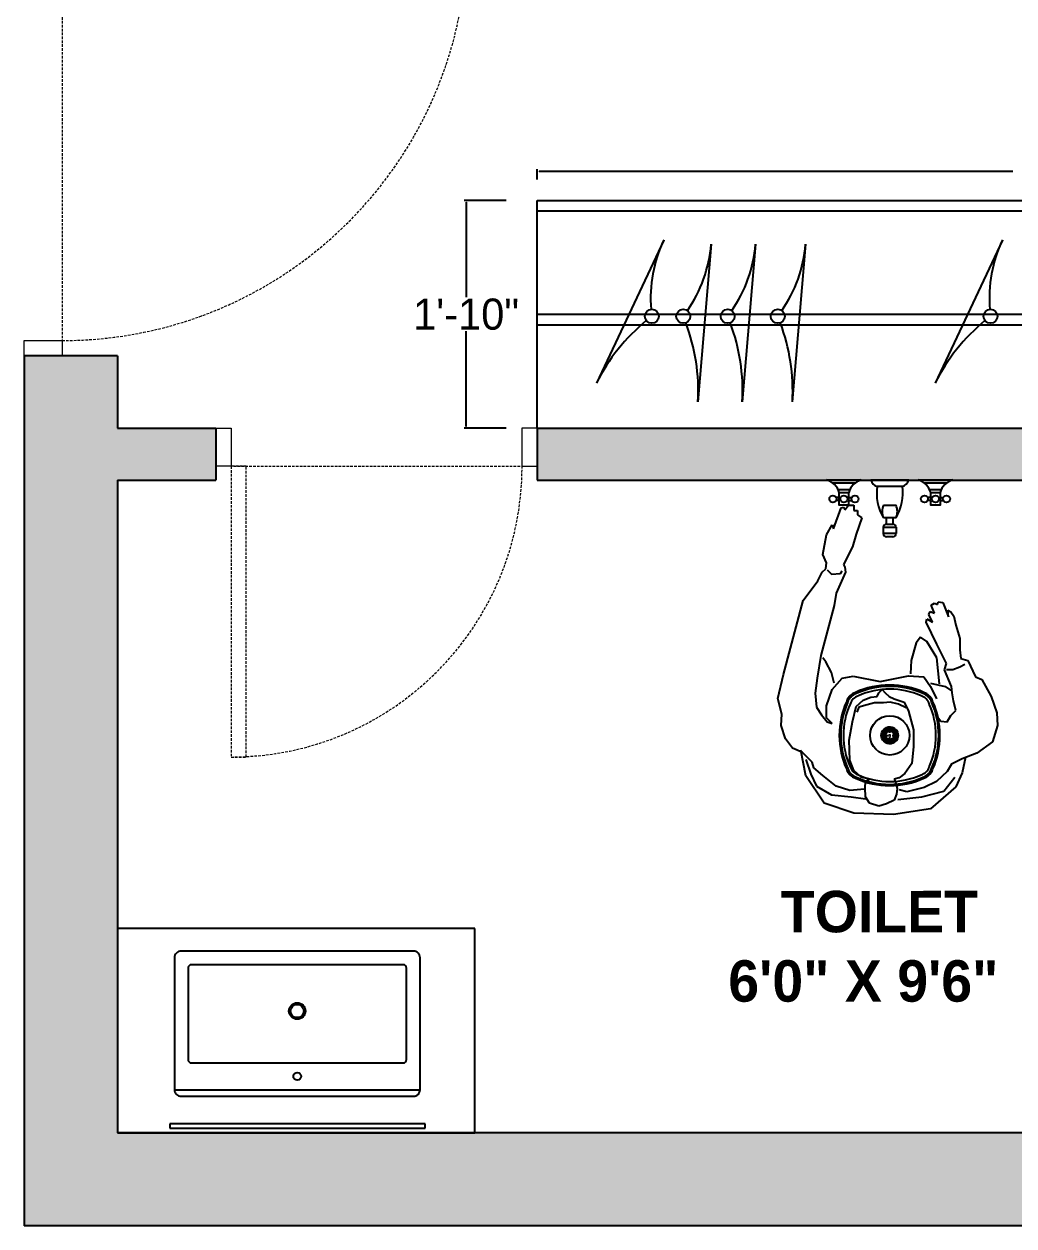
# Model space of a CAD drawing. Header units: inches. Extents: x 9636 to 21597, y -10243 to 557.
# Drawn here: x 15504.3 to 15599.8, y -7316.8 to -7200.8 of the extents above; entities that cross this region are included whole.
import ezdxf

# ---------------------------------------------------------------- set-up
doc = ezdxf.new("R2010")
doc.units = ezdxf.units.IN
doc.header["$MEASUREMENT"] = 0
for name, pattern in [('CENTER2', [1.125, 0.75, -0.125, 0.125, -0.125]), ('DASHED2', [0.375, 0.25, -0.125]), ('HIDDEN', [0.375, 0.25, -0.125])]:
    doc.linetypes.add(name, pattern=pattern)
for name, color, linetype in [('A-Door-Frame', 1, 'Continuous'), ('A-Door-Swing', 8, 'HIDDEN'), ('IEL-HATCH-002', 7, 'Continuous')]:
    doc.layers.add(name, color=color, linetype=linetype)
doc.layers.add('Furniture', color=251, linetype='Continuous', lineweight=18)
doc.styles.add('HEMI', font='stylu.ttf')
doc.styles.add('MtXpl_Stylus_BT', font='')
doc.styles.get('MtXpl_Stylus_BT').set_extended_font_data('Stylus BT', bold=True)

msp = doc.modelspace()

# ---------------------------------------------------------------- hatches: boundary and pattern name
at = {"layer": 'IEL-HATCH-002', "true_color": 0x939598, "transparency": 33554687}
h = msp.add_hatch(color=252, dxfattribs=at)
h.dxf.hatch_style = 1
h.paths.add_polyline_path([(15546.79, -7088.83), (15504.29, -7088.83), (15504.29, -7190.83), (15507.96, -7190.83), (15513.29, -7190.83), (15513.29, -7102.83), (15518.29, -7102.83), (15518.29, -7097.83), (15546.79, -7097.83)])
h.paths.add_polyline_path([(15654.79, -7088.83), (15630.79, -7088.83), (15630.79, -7097.83), (15654.79, -7097.83)])
h.paths.add_polyline_path([(15733.29, -7088.83), (15654.79, -7088.83), (15654.79, -7307.83), (15661.29, -7307.83), (15661.29, -7097.83), (15733.29, -7097.83)])
h.paths.add_polyline_path([(15762.29, -7307.83), (15738.29, -7307.83), (15738.29, -7193.83), (15734.62, -7193.83), (15733.29, -7193.83), (15733.29, -7307.83), (15661.29, -7307.83), (15654.79, -7307.83), (15654.79, -7316.83), (15661.29, -7316.83), (15733.29, -7316.83), (15762.29, -7316.83), (15762.29, -7313.16)])
h.paths.add_polyline_path([(15654.79, -7307.83), (15513.29, -7307.83), (15513.29, -7288.12), (15513.29, -7244.83), (15522.79, -7244.83), (15522.79, -7239.83), (15513.29, -7239.83), (15513.29, -7232.83), (15504.29, -7232.83), (15504.29, -7316.83), (15654.79, -7316.83)])
h.paths.add_polyline_path([(15974.29, -7088.83), (15944.69, -7088.83), (15944.69, -7097.83), (15965.29, -7097.83), (15965.29, -7289.83), (15965.29, -7295.83), (15965.29, -7307.83), (15805.29, -7307.83), (15805.29, -7316.83), (15974.29, -7316.83)])
h.paths.add_polyline_path([(15852.69, -7088.83), (15834.69, -7088.83), (15834.69, -7097.83), (15852.69, -7097.83)], flags=17)
h.paths.add_polyline_path([(15761.69, -7088.83), (15733.29, -7088.83), (15733.29, -7163.83), (15738.29, -7163.83), (15738.29, -7097.83), (15761.69, -7097.83)])
h = msp.add_hatch(color=252, dxfattribs=at)
h.dxf.hatch_style = 1
h.paths.add_polyline_path([(15654.79, -7239.83), (15553.79, -7239.83), (15553.79, -7243.49), (15553.79, -7244.83), (15654.79, -7244.83)])

# ---------------------------------------------------------------- linework, layer by layer
at = {"color": 252, "true_color": 0x939598}
for p, q in [((15553.79, -7215.83), (15553.79, -7214.83)), ((15553.97, -7215.01), (15599.67, -7215.01)), ((15550.79, -7217.83), (15546.75, -7217.83)), ((15546.93, -7218.01), (15546.93, -7227.18)), ((15553.79, -7217.83), (15604.29, -7217.83)), ((15553.79, -7239.83), (15553.79, -7217.83)), ((15553.79, -7218.83), (15654.79, -7218.83)), ((15553.79, -7228.83), (15654.79, -7228.83)), ((15553.79, -7229.83), (15654.79, -7229.83)), ((15546.93, -7239.65), (15546.93, -7230.47)), ((15504.29, -7232.83), (15504.29, -7316.83)), ((15513.29, -7232.83), (15504.29, -7232.83)), ((15513.29, -7232.83), (15513.29, -7239.83)), ((15513.29, -7239.83), (15522.79, -7239.83)), ((15522.79, -7239.83), (15522.79, -7244.83)), ((15550.79, -7239.83), (15546.75, -7239.83)), ((15553.79, -7239.83), (15654.79, -7239.83)), ((15553.79, -7239.83), (15553.79, -7244.83)), ((15513.29, -7244.83), (15513.29, -7307.83)), ((15513.29, -7244.83), (15522.79, -7244.83)), ((15553.79, -7244.83), (15654.79, -7244.83)), ((15585.05, -7244.83), (15581.7, -7244.83)), ((15584.45, -7245.13), (15582.3, -7245.13)), ((15589.62, -7244.83), (15585.96, -7244.83)), ((15593.88, -7244.83), (15590.53, -7244.83)), ((15593.28, -7245.13), (15591.13, -7245.13)), ((15582.79, -7245.74), (15583.95, -7245.74)), ((15589.01, -7245.44), (15586.57, -7245.44)), ((15591.62, -7245.74), (15592.78, -7245.74)), ((15582.92, -7246.5), (15582.61, -7246.5)), ((15582.92, -7246.81), (15582.61, -7246.81)), ((15583.83, -7246.5), (15584.14, -7246.5)), ((15583.83, -7246.81), (15584.14, -7246.81)), ((15587.18, -7247.26), (15588.4, -7247.26)), ((15591.75, -7246.5), (15591.44, -7246.5)), ((15591.75, -7246.81), (15591.44, -7246.81)), ((15592.66, -7246.5), (15592.96, -7246.5)), ((15592.66, -7246.81), (15592.96, -7246.81)), ((15588.4, -7248.48), (15587.18, -7248.48)), ((15587.48, -7249.09), (15587.48, -7248.48)), ((15588.09, -7248.48), (15588.09, -7249.09)), ((15587.18, -7249.39), (15588.4, -7249.39)), ((15588.4, -7250), (15587.18, -7250)), ((15547.77, -7288.12), (15513.29, -7288.12)), ((15513.29, -7288.12), (15513.29, -7307.83)), ((15547.77, -7307.83), (15547.77, -7288.12)), ((15518.8, -7303.68), (15542.49, -7303.68)), ((15661.29, -7307.83), (15513.29, -7307.83)), ((15513.29, -7307.83), (15547.77, -7307.83)), ((15542.98, -7306.97), (15518.35, -7306.97)), ((15518.35, -7306.97), (15518.35, -7307.38)), ((15518.35, -7307.38), (15542.98, -7307.38)), ((15542.98, -7307.38), (15542.98, -7306.97)), ((15661.29, -7316.83), (15504.29, -7316.83))]:
    msp.add_line(p, q, dxfattribs=at)
at = {"color": 252, "linetype": 'ByBlock', "true_color": 0x939598}
for p, q in [((15582.37, -7249.52), (15583.1, -7247.51)), ((15583.1, -7247.51), (15583.34, -7247.44)), ((15583.34, -7247.44), (15583.47, -7247.69)), ((15583.47, -7247.69), (15583.83, -7247.26)), ((15583.83, -7247.26), (15584.32, -7247.26)), ((15584.32, -7247.26), (15584.32, -7247.75)), ((15584.32, -7247.75), (15584.68, -7247.75)), ((15585.11, -7248.48), (15584.56, -7250.06)), ((15584.68, -7247.75), (15584.68, -7248.18)), ((15584.68, -7248.18), (15585.11, -7248.48)), ((15581.7, -7250.12), (15582.25, -7249.15)), ((15582.25, -7249.15), (15582.37, -7249.52)), ((15581.34, -7252.01), (15581.7, -7250.12)), ((15584.56, -7250.06), (15584.2, -7251.28)), ((15581.7, -7252.81), (15581.34, -7252.01)), ((15584.2, -7251.28), (15583.34, -7252.99)), ((15581.64, -7253.41), (15581.7, -7252.81)), ((15583.34, -7252.99), (15583.47, -7253.23)), ((15583.47, -7253.23), (15583.53, -7253.72)), ((15580.85, -7254.57), (15581.27, -7253.72)), ((15581.27, -7253.72), (15581.64, -7253.41)), ((15581.76, -7253.48), (15582.19, -7253.9)), ((15582.19, -7253.9), (15583.04, -7253.84)), ((15583.53, -7253.72), (15582.61, -7255.73)), ((15583.04, -7253.84), (15583.22, -7253.6)), ((15579.45, -7256.46), (15580.85, -7254.57)), ((15577.56, -7263.59), (15579.45, -7256.46)), ((15582.61, -7255.73), (15582.43, -7256.95)), ((15591.8, -7256.89), (15592.11, -7256.7)), ((15592.11, -7256.7), (15592.41, -7256.83)), ((15592.41, -7256.83), (15592.47, -7256.58)), ((15592.47, -7256.58), (15592.9, -7256.64)), ((15592.9, -7256.64), (15593.45, -7258.04)), ((15582.43, -7256.95), (15581.15, -7261.76)), ((15591.56, -7257.8), (15591.68, -7257.5)), ((15591.93, -7258.53), (15591.56, -7257.8)), ((15591.68, -7257.5), (15592.11, -7257.68)), ((15592.11, -7257.68), (15591.8, -7256.89)), ((15593.45, -7258.04), (15593.39, -7257.37)), ((15593.39, -7257.37), (15593.69, -7257.56)), ((15593.69, -7257.56), (15593.99, -7257.98)), ((15593.99, -7257.98), (15594.18, -7258.84)), ((15591.32, -7258.53), (15591.38, -7258.23)), ((15592.35, -7260.66), (15591.32, -7258.53)), ((15591.38, -7258.23), (15591.93, -7258.53)), ((15594.18, -7258.84), (15594.54, -7260.11)), ((15590.77, -7259.99), (15590.34, -7260.54)), ((15591.38, -7260.42), (15590.77, -7259.99)), ((15594.54, -7260.11), (15594.54, -7261.21)), ((15590.34, -7260.54), (15589.86, -7262.25)), ((15592.35, -7262), (15591.38, -7260.42)), ((15593.26, -7262.55), (15592.35, -7260.66)), ((15594.54, -7261.21), (15594.66, -7262.06)), ((15581.15, -7261.76), (15580.79, -7263.95)), ((15581.64, -7262.37), (15581.34, -7262)), ((15582.19, -7263.4), (15581.64, -7262.37)), ((15589.86, -7262.25), (15589.79, -7263.53)), ((15592.59, -7264.5), (15592.35, -7262)), ((15593.08, -7263.16), (15593.26, -7262.55)), ((15594.54, -7262.86), (15595.03, -7262.61)), ((15594.66, -7262.06), (15595.33, -7262.25)), ((15595.33, -7262.25), (15596.06, -7263.83)), ((15577.01, -7265.9), (15577.56, -7263.59)), ((15582.43, -7264.44), (15582.19, -7263.4)), ((15583.22, -7263.95), (15584.26, -7263.77)), ((15584.26, -7263.77), (15586.87, -7264.26)), ((15586.87, -7264.26), (15589.61, -7263.71)), ((15589.61, -7263.71), (15591.07, -7263.83)), ((15591.07, -7263.83), (15591.74, -7264.74)), ((15593.75, -7264.74), (15593.08, -7263.16)), ((15593.26, -7263.1), (15593.87, -7263.1)), ((15593.87, -7263.1), (15594.54, -7262.86)), ((15596.06, -7263.83), (15596.67, -7264.07)), ((15580.79, -7263.95), (15580.61, -7265.41)), ((15582.25, -7265.05), (15583.22, -7263.95)), ((15591.74, -7264.44), (15593.14, -7264.74)), ((15591.74, -7264.74), (15592.29, -7265.96)), ((15593.14, -7264.74), (15593.75, -7265.17)), ((15593.81, -7265.35), (15593.75, -7264.74)), ((15596.67, -7264.07), (15597.59, -7265.72)), ((15577.38, -7267.42), (15577.01, -7265.9)), ((15580.61, -7265.41), (15580.73, -7266.75)), ((15581.7, -7266.63), (15582.25, -7265.05)), ((15584.56, -7266.69), (15585.23, -7266.08)), ((15585.23, -7266.08), (15585.96, -7265.78)), ((15585.96, -7265.78), (15586.57, -7265.72)), ((15586.57, -7265.72), (15586.75, -7265.35)), ((15586.75, -7265.35), (15587.06, -7265.05)), ((15587.06, -7265.05), (15587.36, -7265.35)), ((15587.36, -7265.35), (15587.73, -7265.72)), ((15587.73, -7265.72), (15588.21, -7265.96)), ((15588.21, -7265.96), (15589.19, -7266.27)), ((15593.93, -7266.14), (15593.81, -7265.35)), ((15594.18, -7267.06), (15593.93, -7266.14)), ((15597.59, -7265.72), (15598.13, -7267.3)), ((15580.73, -7266.75), (15581.21, -7267.49)), ((15581.7, -7267.79), (15581.7, -7266.63)), ((15584.2, -7268.16), (15584.56, -7266.69)), ((15584.8, -7266.75), (15584.62, -7267.24)), ((15585.6, -7266.51), (15584.8, -7266.75)), ((15586.33, -7266.33), (15585.6, -7266.51)), ((15587.18, -7266.33), (15586.33, -7266.33)), ((15587.85, -7266.27), (15587.18, -7266.33)), ((15588.64, -7266.45), (15587.85, -7266.27)), ((15589.37, -7266.81), (15588.64, -7266.45)), ((15589.19, -7266.27), (15589.61, -7267.12)), ((15589.61, -7267.12), (15590.1, -7268.95)), ((15593.69, -7267.55), (15594.18, -7267.06)), ((15598.13, -7267.3), (15598.19, -7268.52)), ((15577.32, -7268.52), (15577.38, -7267.42)), ((15581.21, -7267.49), (15581.76, -7268.16)), ((15582.25, -7268.34), (15581.7, -7267.79)), ((15581.76, -7268.16), (15582.25, -7268.34)), ((15583.89, -7269.92), (15584.2, -7268.16)), ((15592.41, -7267.67), (15592.72, -7268.09)), ((15592.72, -7268.09), (15593.32, -7268.16)), ((15593.32, -7268.16), (15593.69, -7267.55)), ((15577.74, -7269.8), (15577.32, -7268.52)), ((15590.1, -7268.95), (15590.1, -7270.53)), ((15598.19, -7268.52), (15597.71, -7270.1)), ((15578.41, -7270.71), (15577.74, -7269.8)), ((15579.39, -7271.14), (15578.41, -7270.71)), ((15583.95, -7271.87), (15583.89, -7269.92)), ((15590.1, -7270.53), (15589.92, -7272.18)), ((15597.71, -7270.1), (15596.19, -7271.2)), ((15579.69, -7273.39), (15579.21, -7270.9)), ((15580.3, -7272.05), (15579.39, -7271.14)), ((15579.69, -7271.81), (15580.18, -7273.21)), ((15584.32, -7272.85), (15583.95, -7271.87)), ((15594.79, -7271.75), (15593.75, -7272.24)), ((15596.19, -7271.2), (15594.79, -7271.75)), ((15595.09, -7271.57), (15594.79, -7273.09)), ((15580.48, -7272.6), (15580.3, -7272.05)), ((15581.34, -7273.33), (15580.48, -7272.6)), ((15585.05, -7273.52), (15584.32, -7272.85)), ((15589.92, -7272.18), (15589.25, -7273.15)), ((15593.32, -7272.97), (15592.29, -7273.94)), ((15593.75, -7272.24), (15593.32, -7272.97)), ((15594.79, -7273.09), (15594.18, -7274.43)), ((15581.46, -7276.01), (15579.69, -7273.39)), ((15580.18, -7273.21), (15580.73, -7274.37)), ((15582.61, -7274.37), (15581.34, -7273.33)), ((15585.84, -7273.7), (15585.05, -7273.52)), ((15585.41, -7274.55), (15585.47, -7273.94)), ((15585.47, -7273.94), (15585.84, -7273.7)), ((15588.7, -7273.58), (15588.21, -7273.7)), ((15588.21, -7273.7), (15588.33, -7273.88)), ((15588.33, -7273.88), (15588.52, -7274.61)), ((15589.25, -7273.15), (15588.7, -7273.58)), ((15592.29, -7273.94), (15591.13, -7274.49)), ((15593.02, -7274.86), (15594.06, -7273.52)), ((15580.73, -7274.37), (15582.19, -7275.22)), ((15582.19, -7275.22), (15584.07, -7275.4)), ((15583.95, -7274.79), (15582.61, -7274.37)), ((15585.35, -7274.67), (15583.95, -7274.79)), ((15584.07, -7275.4), (15585.47, -7275.59)), ((15585.47, -7275.4), (15585.41, -7274.55)), ((15585.84, -7276.01), (15585.47, -7275.4)), ((15588.46, -7275.16), (15588.21, -7275.71)), ((15588.52, -7274.61), (15588.46, -7275.16)), ((15588.58, -7275.65), (15590.89, -7275.4)), ((15589.43, -7274.92), (15588.7, -7274.73)), ((15591.13, -7274.49), (15589.43, -7274.92)), ((15590.89, -7275.4), (15593.02, -7274.86)), ((15594.18, -7274.43), (15591.74, -7276.56)), ((15584.32, -7276.99), (15581.46, -7276.01)), ((15586.75, -7276.32), (15585.84, -7276.01)), ((15587.48, -7276.07), (15586.75, -7276.32)), ((15588.21, -7275.71), (15587.48, -7276.07)), ((15591.74, -7276.56), (15588.15, -7277.11)), ((15588.15, -7277.11), (15584.32, -7276.99))]:
    msp.add_line(p, q, dxfattribs=at)
at = {"color": 252, "linetype": 'CENTER2', "true_color": 0x939598}
for p, q in [((15586.91, -7269.47), (15588.67, -7269.47)), ((15587.79, -7270.35), (15587.79, -7268.59))]:
    msp.add_line(p, q, dxfattribs=at)
at = {"color": 252, "linetype": 'Continuous', "true_color": 0x939598}
for p, q in [((15587.38, -7268.88), (15587.19, -7268.96)), ((15587.26, -7269.27), (15587.26, -7269.22)), ((15587.26, -7269.27), (15587.26, -7269.66)), ((15587.66, -7268.76), (15587.38, -7268.88)), ((15587.85, -7268.68), (15587.66, -7268.76)), ((15588.31, -7269.22), (15588.31, -7269.27)), ((15588.31, -7269.66), (15588.31, -7269.27)), ((15587.26, -7269.72), (15587.26, -7269.66)), ((15587.72, -7270.26), (15587.92, -7270.18)), ((15588.2, -7270.06), (15587.92, -7270.18)), ((15588.2, -7270.06), (15588.39, -7269.98)), ((15588.31, -7269.66), (15588.31, -7269.72))]:
    msp.add_line(p, q, dxfattribs=at)
at = {"color": 252, "true_color": 0x939598}
for points in [[(15583.83, -7246.04), (15583.83, -7247.26), (15582.92, -7247.26), (15582.92, -7246.04)], [(15592.66, -7246.04), (15592.66, -7247.26), (15591.75, -7247.26), (15591.75, -7246.04)]]:
    msp.add_lwpolyline(points, close=True, dxfattribs=at)
for points in [[(15587.18, -7250), (15587.18, -7249.39)], [(15587.48, -7249.09), (15588.09, -7249.09)], [(15588.4, -7249.39), (15588.4, -7250)], [(15588.09, -7250.31), (15587.48, -7250.31)]]:
    msp.add_lwpolyline(points, dxfattribs=at)
for points in [[(15519.44, -7304.31), (15541.85, -7304.31, 0.414214), (15542.49, -7303.68), (15542.49, -7290.94, 0.414214), (15541.85, -7290.3), (15519.44, -7290.3, 0.414214), (15518.8, -7290.94), (15518.8, -7303.68, 0.414214)], [(15520.43, -7301.09), (15540.86, -7301.09, 0.414214), (15541.18, -7300.77), (15541.18, -7291.93, 0.414214), (15540.86, -7291.61), (15520.43, -7291.61, 0.414214), (15520.11, -7291.93), (15520.11, -7300.77, 0.414214)]]:
    msp.add_lwpolyline(points, format="xyb", close=True, dxfattribs=at)
for centre, radius in [((15582.31, -7246.65), 0.34), ((15583.37, -7246.65), 0.34), ((15584.44, -7246.65), 0.34), ((15591.14, -7246.65), 0.34), ((15592.2, -7246.65), 0.34), ((15593.27, -7246.65), 0.34), ((15530.64, -7296.08), 0.797), ((15530.64, -7296.08), 0.638), ((15530.64, -7302.38), 0.374)]:
    msp.add_circle(centre, radius, dxfattribs=at)
at = {"color": 252, "linetype": 'Continuous', "true_color": 0x939598}
for radius in [1.9, 0.811, 0.466, 0.409]:
    msp.add_circle((15587.79, -7269.47), radius, dxfattribs=at)
at = {"color": 252, "true_color": 0x939598}
for centre, radius, start, end in [((15581.24, -7246.5), 1.74, 15.2551, 74.7449), ((15585.51, -7246.5), 1.74, 105.2551, 164.7449), ((15586.82, -7244.58), 0.892, 196.1502, 253.8498), ((15588.76, -7244.58), 0.892, 286.1502, 343.8498), ((15590.07, -7246.5), 1.74, 15.2551, 74.7449), ((15594.33, -7246.5), 1.74, 105.2551, 164.7449), ((15591.44, -7246.04), 4.91, 172.875, 209.7449), ((15584.14, -7246.04), 4.91, 330.2551, 7.125), ((15588.57, -7247.87), 1.52, 156.3417, 203.6584), ((15587.01, -7247.87), 1.52, 336.3417, 23.6583), ((15587.47, -7249.38), 0.295, 88.2224, 181.7776), ((15588.1, -7249.38), 0.295, 358.2224, 91.7776), ((15587.47, -7250.01), 0.295, 178.2224, 271.7776), ((15588.1, -7250.01), 0.295, 268.2224, 1.7776)]:
    msp.add_arc(centre, radius, start, end, dxfattribs=at)
at = {"color": 252, "linetype": 'Continuous', "true_color": 0x939598}
for centre, radius, start, end in [((15587.79, -7272.66), 8.05, 65.7453, 114.2564), ((15587.79, -7272.61), 7.87, 65.9156, 114.0845), ((15584.9, -7266.59), 1.33, 108.5612, 161.4243), ((15584.97, -7266.66), 1.29, 107.8792, 162.1204), ((15585.12, -7266.8), 1.2, 107.1823, 162.8172), ((15587.79, -7272.46), 7.45, 66.0502, 113.9498), ((15590.46, -7266.8), 1.2, 17.1892, 72.8119), ((15590.58, -7266.68), 1.32, 18.4913, 71.509), ((15590.67, -7266.59), 1.33, 18.6493, 71.3514), ((15590.98, -7269.47), 8.05, 155.7447, 204.2565), ((15590.93, -7269.47), 7.87, 155.9155, 204.0845), ((15590.77, -7269.47), 7.45, 156.0461, 203.954), ((15584.8, -7269.47), 7.45, 336.0462, 23.9541), ((15584.65, -7269.47), 7.87, 335.9156, 24.0844), ((15584.59, -7269.47), 8.05, 335.7431, 24.2554), ((15587.79, -7269.47), 0.789, 136.0565, 268.9435), ((15587.79, -7269.47), 0.718, 124.5731, 280.4269), ((15587.44, -7269.15), 0.32, 134.2179, 143.1195), ((15587.79, -7269.47), 0.789, 88.9435, 136.0565), ((15587.79, -7269.47), 0.583, 25.5438, 154.4562), ((15587.79, -7269.47), 0.718, 304.5731, 100.4269), ((15587.79, -7269.47), 0.789, 316.0565, 88.9435), ((15587.81, -7268.98), 0.296, 81.5141, 91.147), ((15587.79, -7269.47), 0.789, 316.0565, 88.6411), ((15587.79, -7269.47), 0.583, 205.5438, 334.4562), ((15587.77, -7269.96), 0.296, 261.5149, 271.1477), ((15587.79, -7269.47), 0.789, 268.9435, 316.0565), ((15588.13, -7269.79), 0.32, 314.2179, 323.1195), ((15584.9, -7272.35), 1.33, 198.5617, 251.4379), ((15584.98, -7272.28), 1.29, 197.9496, 252.0505), ((15585.12, -7272.14), 1.2, 197.1884, 252.8085), ((15590.46, -7272.14), 1.2, 287.1836, 342.814), ((15590.6, -7272.28), 1.29, 287.9494, 342.0514), ((15590.67, -7272.35), 1.33, 288.64, 341.3731), ((15587.79, -7266.27), 8.05, 245.7429, 294.2555), ((15587.79, -7266.33), 7.87, 245.9155, 294.0846), ((15587.79, -7266.48), 7.45, 246.0504, 293.9499)]:
    msp.add_arc(centre, radius, start, end, dxfattribs=at)
at = {"color": 252, "true_color": 0x939598}
for points in [[(15553.97, -7214.98), (15553.97, -7215.04), (15553.79, -7215.01)], [(15546.9, -7218.01), (15546.96, -7218.01), (15546.93, -7217.83)], [(15546.9, -7239.65), (15546.96, -7239.65), (15546.93, -7239.83)]]:
    msp.add_solid(points, dxfattribs=at)
at = {"layer": 'A-Door-Frame', "color": 252, "lineweight": 5, "true_color": 0x939598}
for p, q in [((15504.29, -7232.83), (15507.96, -7232.83)), ((15522.79, -7239.83), (15522.79, -7243.49)), ((15553.79, -7239.83), (15553.79, -7243.49))]:
    msp.add_line(p, q, dxfattribs=at)
for points in [[(15504.29, -7232.83), (15504.29, -7231.36), (15507.96, -7231.36), (15507.96, -7232.83)], [(15522.79, -7239.83), (15524.26, -7239.83), (15524.26, -7243.49), (15522.79, -7243.49)], [(15553.79, -7239.83), (15552.32, -7239.83), (15552.32, -7243.49), (15553.79, -7243.49)]]:
    msp.add_lwpolyline(points, dxfattribs=at)
at = {"layer": 'A-Door-Swing', "color": 252, "linetype": 'DASHED2', "lineweight": 5, "true_color": 0x939598}
for p, q in [((15507.96, -7192.64), (15507.96, -7231.71)), ((15524.51, -7243.49), (15552.57, -7243.49))]:
    msp.add_line(p, q, dxfattribs=at)
msp.add_lwpolyline([(15524.26, -7243.49), (15524.26, -7271.56), (15525.72, -7271.56), (15525.72, -7243.49)], close=True, dxfattribs=at)
for centre, radius in [((15507.96, -7192.29), 39.07), ((15524.26, -7243.49), 28.07)]:
    msp.add_arc(centre, radius, 270, 0, dxfattribs=at)
at = {"layer": 'Furniture', "color": 252, "lineweight": -2, "true_color": 0x939598}
for p, q in [((15565.99, -7221.66), (15559.5, -7235.46)), ((15598.66, -7221.66), (15592.17, -7235.46)), ((15570.57, -7222.07), (15569.29, -7237.27)), ((15574.85, -7222.07), (15573.57, -7237.27)), ((15579.68, -7222.07), (15578.39, -7237.27))]:
    msp.add_line(p, q, dxfattribs=at)
for centre in [(15564.84, -7229.02), (15567.88, -7229.02), (15572.16, -7229.02), (15576.99, -7229.02), (15597.51, -7229.02)]:
    msp.add_circle(centre, 0.673, dxfattribs=at)
for centre, radius, start, end in [((15577.92, -7227.28), 13.19, 154.7514, 184.6513), ((15610.59, -7227.28), 13.19, 154.7514, 184.6513), ((15557.42, -7220.98), 13.19, 325.3487, 355.2486), ((15561.7, -7220.98), 13.19, 325.3487, 355.2486), ((15566.53, -7220.98), 13.19, 325.3487, 355.2486), ((15576.13, -7243.83), 18.62, 129.3984, 153.3097), ((15550.7, -7236.2), 18.62, 356.6903, 20.6016), ((15554.98, -7236.2), 18.62, 356.6903, 20.6016), ((15559.81, -7236.2), 18.62, 356.6903, 20.6016), ((15608.8, -7243.83), 18.62, 129.3984, 153.3097)]:
    msp.add_arc(centre, radius, start, end, dxfattribs=at)

# ---------------------------------------------------------------- texts
at = {"color": 252, "true_color": 0x939598, "style": 'MtXpl_Stylus_BT'}
for s, p in [('TOILET', (15577.29, -7288.48)), ('6\'0" X 9\'6"', (15572.22, -7295.18))]:
    msp.add_text(s, height=4, rotation=0.0094, dxfattribs=at).set_placement(p)
at = {"color": 252, "true_color": 0x939598, "insert": (15546.93, -7228.83), "char_height": 3, "attachment_point": 5, "style": 'HEMI'}
msp.add_mtext('\\A1;1\'-10"', dxfattribs=at)

doc.saveas('drawing.dxf')
